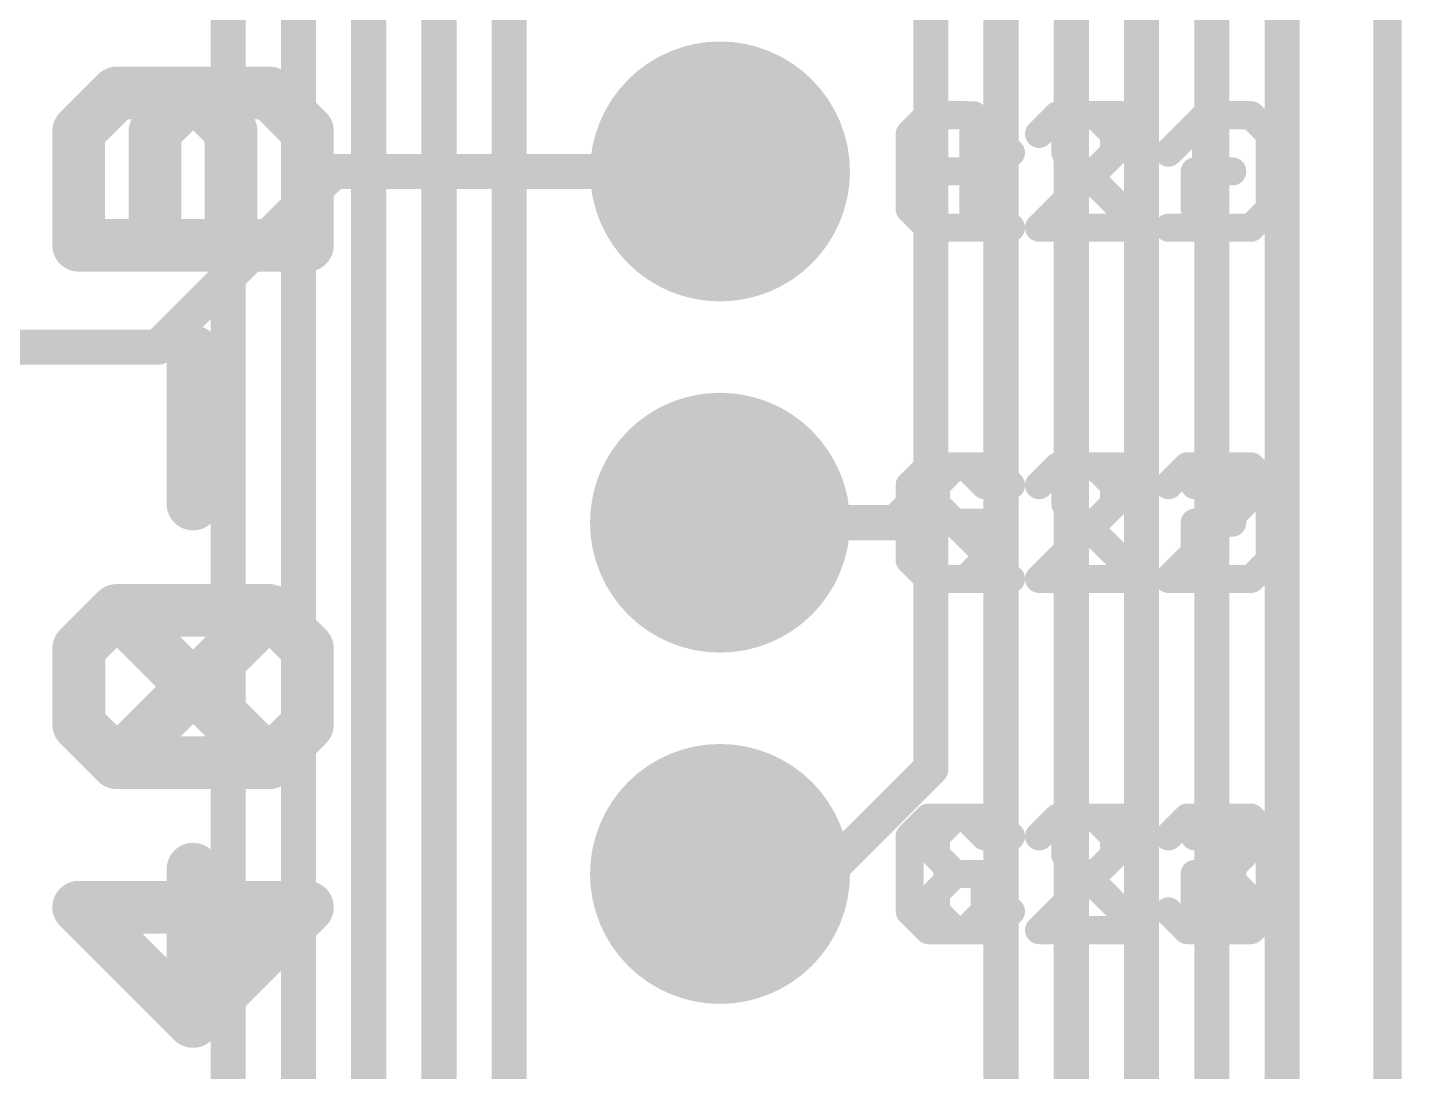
# Model space of a CAD drawing. Extents: x -1 to 106, y -18 to 72.
# Drawn here: x 39.44 to 49.38, y 28.04 to 35.59 of the extents above; entities that cross this region are included whole.
import ezdxf

# ---------------------------------------------------------------- set-up
doc = ezdxf.new("R2010")
doc.units = 0
for name, color, linetype in [('1', 12, 'CONTINUOUS'), ('16', 132, 'CONTINUOUS'), ('17', 110, 'CONTINUOUS'), ('20', 53, 'CONTINUOUS'), ('21', 41, 'CONTINUOUS'), ('22', 40, 'CONTINUOUS')]:
    doc.layers.add(name, color=color, linetype=linetype)

# ---------------------------------------------------------------- blocks, each defined once
blk = doc.blocks.new('ROUNDP')
at = {"const_width": 0.5}
blk.add_lwpolyline([(0, -0.25, 1), (0, 0.25, 1), (0, -0.25)], format="xyb", dxfattribs=at)

msp = doc.modelspace()

# ---------------------------------------------------------------- linework, layer by layer
at = {"layer": '1'}
for points, const_width in [([(46.482, 27.178), (46.482, 45.212)], 0.254), ([(49.276, 43.434), (49.276, 1.27)], 0.2032), ([(45.974, 32.258), (45.974, 42.672)], 0.254), ([(41.656, 34.544), (40.386, 33.274)], 0.254), ([(44.45, 34.544), (41.656, 34.544)], 0.254), ([(40.386, 33.274), (35.306, 33.274)], 0.254), ([(45.72, 32.004), (45.974, 32.258)], 0.254), ([(44.45, 32.004), (45.72, 32.004)], 0.254)]:
    msp.add_lwpolyline(points, dxfattribs=dict(at, const_width=const_width))
at = {"layer": '1', "const_width": 0.127}
for points in [[(41.656, 34.6075, 1), (41.656, 34.4805)], [(41.7009, 34.4991, 1), (41.6111, 34.5889)], [(44.45, 34.4805, 1), (44.45, 34.6075)], [(40.3411, 33.3189, 1), (40.4309, 33.2291)], [(40.386, 33.2105, 1), (40.386, 33.3375)], [(45.9105, 32.258, 1), (46.0375, 32.258)], [(46.0189, 32.2131, 1), (45.9291, 32.3029)], [(44.45, 32.0675, 1), (44.45, 31.9405)], [(45.6751, 32.0489, 1), (45.7649, 31.9591)], [(45.72, 31.9405, 1), (45.72, 32.0675)]]:
    msp.add_lwpolyline(points, format="xyb", dxfattribs=at)
at = {"layer": '16'}
for points, const_width in [([(42.926, 9.906), (42.926, 49.022)], 0.254), ([(42.418, 20.066), (42.418, 48.006)], 0.254), ([(41.91, 22.225), (41.91, 44.958)], 0.254), ([(41.402, 23.114), (41.402, 44.704)], 0.254), ([(46.99, 20.066), (46.99, 44.704)], 0.254), ([(40.894, 25.908), (40.894, 44.45)], 0.254), ([(47.498, 17.526), (47.498, 44.45)], 0.254), ([(48.006, 14.986), (48.006, 44.196)], 0.254), ([(48.514, 9.398), (48.514, 43.942)], 0.254), ([(49.276, 1.27), (49.276, 43.434)], 0.2032), ([(46.482, 26.162), (46.482, 41.91)], 0.254), ([(45.974, 30.226), (45.974, 41.656)], 0.254), ([(45.212, 29.464), (45.974, 30.226)], 0.254), ([(44.45, 29.464), (45.212, 29.464)], 0.254)]:
    msp.add_lwpolyline(points, dxfattribs=dict(at, const_width=const_width))
at = {"layer": '16', "const_width": 0.127}
for points in [[(46.0189, 30.1811, 1), (45.9291, 30.2709)], [(45.9105, 30.226, 1), (46.0375, 30.226)], [(44.45, 29.5275, 1), (44.45, 29.4005)], [(45.1671, 29.5089, 1), (45.2569, 29.4191)], [(45.212, 29.4005, 1), (45.212, 29.5275)]]:
    msp.add_lwpolyline(points, format="xyb", dxfattribs=at)
at = {"layer": '20', "const_width": 0.2032}
msp.add_lwpolyline([(49.276, 1.27), (49.276, 43.434)], dxfattribs=at)
at = {"layer": '21'}
for points, const_width in [([(39.8131, 34.8364), (40.0885, 35.1118)], 0.381), ([(40.0885, 35.1118), (40.6393, 35.1118)], 0.381), ([(40.6393, 35.1118), (40.9147, 34.8364)], 0.381), ([(39.8131, 34.0102), (39.8131, 34.8364)], 0.381), ([(40.9147, 34.8364), (40.9147, 34.0102)], 0.381), ([(45.9572, 34.9511), (45.8216, 34.8155)], 0.2032), ([(46.2283, 34.9511), (45.9572, 34.9511)], 0.2032), ([(46.3639, 34.8155), (46.2283, 34.9511)], 0.2032), ([(46.8927, 34.9511), (46.7571, 34.8155)], 0.2032), ([(47.1639, 34.9511), (46.8927, 34.9511)], 0.2032), ([(47.2994, 34.8155), (47.1639, 34.9511)], 0.2032), ([(47.6926, 34.6799), (47.9638, 34.9511)], 0.2032), ([(47.9638, 34.9511), (47.9638, 34.1376)], 0.2032), ([(45.8216, 34.8155), (45.8216, 34.2732)], 0.2032), ([(47.2994, 34.6799), (47.2994, 34.8155)], 0.2032), ([(46.7571, 34.1376), (47.2994, 34.6799)], 0.2032), ([(46.3639, 34.5443), (46.0928, 34.5443)], 0.2032), ([(46.3639, 34.2732), (46.3639, 34.5443)], 0.2032), ([(45.8216, 34.2732), (45.9572, 34.1376)], 0.2032), ([(46.2283, 34.1376), (46.3639, 34.2732)], 0.2032), ([(41.4655, 34.0102), (39.8131, 34.0102)], 0.381), ([(45.9572, 34.1376), (46.2283, 34.1376)], 0.2032), ([(47.2994, 34.1376), (46.7571, 34.1376)], 0.2032), ([(47.6926, 34.1376), (48.235, 34.1376)], 0.2032), ([(40.6393, 32.1391), (40.6393, 33.2407)], 0.381), ([(45.9572, 32.4111), (45.8216, 32.2755)], 0.2032), ([(46.2283, 32.4111), (45.9572, 32.4111)], 0.2032), ([(46.3639, 32.2755), (46.2283, 32.4111)], 0.2032), ([(46.8927, 32.4111), (46.7571, 32.2755)], 0.2032), ([(47.1639, 32.4111), (46.8927, 32.4111)], 0.2032), ([(47.2994, 32.2755), (47.1639, 32.4111)], 0.2032), ([(47.8282, 32.4111), (47.6926, 32.2755)], 0.2032), ([(48.0994, 32.4111), (47.8282, 32.4111)], 0.2032), ([(48.235, 32.2755), (48.0994, 32.4111)], 0.2032), ([(45.8216, 32.2755), (45.8216, 31.7332)], 0.2032), ([(47.2994, 32.1399), (47.2994, 32.2755)], 0.2032), ([(48.235, 32.1399), (48.235, 32.2755)], 0.2032), ([(46.7571, 31.5976), (47.2994, 32.1399)], 0.2032), ([(47.6926, 31.5976), (48.235, 32.1399)], 0.2032), ([(46.3639, 32.0043), (46.0928, 32.0043)], 0.2032), ([(46.3639, 31.7332), (46.3639, 32.0043)], 0.2032), ([(45.8216, 31.7332), (45.9572, 31.5976)], 0.2032), ([(46.2283, 31.5976), (46.3639, 31.7332)], 0.2032), ([(45.9572, 31.5976), (46.2283, 31.5976)], 0.2032), ([(47.2994, 31.5976), (46.7571, 31.5976)], 0.2032), ([(48.235, 31.5976), (47.6926, 31.5976)], 0.2032), ([(39.8131, 31.0943), (40.0885, 31.3697)], 0.381), ([(40.0885, 31.3697), (41.1901, 31.3697)], 0.381), ([(41.1901, 30.2681), (40.0885, 31.3697)], 0.381), ([(41.1901, 31.3697), (41.4655, 31.0943)], 0.381), ([(39.8131, 30.5435), (39.8131, 31.0943)], 0.381), ([(41.4655, 31.0943), (41.4655, 30.5435)], 0.381), ([(40.0885, 30.2681), (39.8131, 30.5435)], 0.381), ([(41.4655, 30.5435), (41.1901, 30.2681)], 0.381), ([(41.1901, 30.2681), (40.0885, 30.2681)], 0.381), ([(45.9572, 29.8711), (45.8216, 29.7355)], 0.2032), ([(46.2283, 29.8711), (45.9572, 29.8711)], 0.2032), ([(46.3639, 29.7355), (46.2283, 29.8711)], 0.2032), ([(46.8927, 29.8711), (46.7571, 29.7355)], 0.2032), ([(47.1639, 29.8711), (46.8927, 29.8711)], 0.2032), ([(47.2994, 29.7355), (47.1639, 29.8711)], 0.2032), ([(47.6926, 29.7355), (47.8282, 29.8711)], 0.2032), ([(47.8282, 29.8711), (48.0994, 29.8711)], 0.2032), ([(48.0994, 29.8711), (48.235, 29.7355)], 0.2032), ([(45.8216, 29.7355), (45.8216, 29.1932)], 0.2032), ([(47.2994, 29.5999), (47.2994, 29.7355)], 0.2032), ([(48.235, 29.7355), (48.235, 29.5999)], 0.2032), ([(40.6393, 28.397), (40.6393, 29.4987)], 0.381), ([(46.7571, 29.0576), (47.2994, 29.5999)], 0.2032), ([(48.235, 29.5999), (48.0994, 29.4643)], 0.2032), ([(46.3639, 29.4643), (46.0928, 29.4643)], 0.2032), ([(46.3639, 29.1932), (46.3639, 29.4643)], 0.2032), ([(48.0994, 29.4643), (47.9638, 29.4643)], 0.2032), ([(48.0994, 29.4643), (48.235, 29.3288)], 0.2032), ([(41.4655, 29.2233), (39.8131, 29.2233)], 0.381), ([(39.8131, 29.2233), (40.6393, 28.397)], 0.381), ([(48.235, 29.3288), (48.235, 29.1932)], 0.2032), ([(45.8216, 29.1932), (45.9572, 29.0576)], 0.2032), ([(46.2283, 29.0576), (46.3639, 29.1932)], 0.2032), ([(47.8282, 29.0576), (47.6926, 29.1932)], 0.2032), ([(48.235, 29.1932), (48.0994, 29.0576)], 0.2032), ([(45.9572, 29.0576), (46.2283, 29.0576)], 0.2032), ([(47.2994, 29.0576), (46.7571, 29.0576)], 0.2032), ([(48.0994, 29.0576), (47.8282, 29.0576)], 0.2032)]:
    msp.add_lwpolyline(points, dxfattribs=dict(at, const_width=const_width))
for points, const_width in [([(40.0885, 35.207, 1), (40.0885, 35.0165)], 0.1905), ([(40.1558, 35.0444, 1), (40.0211, 35.1791)], 0.1905), ([(40.7066, 35.1791, 1), (40.5719, 35.0444)], 0.1905), ([(40.6393, 35.0165, 1), (40.6393, 35.207)], 0.1905), ([(39.9083, 34.8364, 1), (39.7178, 34.8364)], 0.1905), ([(39.7457, 34.9037, 1), (39.8804, 34.769)], 0.1905), ([(41.0099, 34.8364, 1), (40.8194, 34.8364)], 0.1905), ([(40.8473, 34.769, 1), (40.982, 34.9037)], 0.1905), ([(45.9572, 35.0019, 1), (45.9572, 34.9003)], 0.1016), ([(45.9931, 34.9152, 1), (45.9213, 34.987)], 0.1016), ([(46.2643, 34.987, 1), (46.1924, 34.9152)], 0.1016), ([(46.2283, 34.9003, 1), (46.2283, 35.0019)], 0.1016), ([(46.8927, 35.0019, 1), (46.8927, 34.9003)], 0.1016), ([(46.9286, 34.9152, 1), (46.8568, 34.987)], 0.1016), ([(47.1998, 34.987, 1), (47.1279, 34.9152)], 0.1016), ([(47.1639, 34.9003, 1), (47.1639, 35.0019)], 0.1016), ([(48.0146, 34.9511, 1), (47.913, 34.9511)], 0.1016), ([(47.9997, 34.9152, 1), (47.9279, 34.987)], 0.1016), ([(45.8724, 34.8155, 1), (45.7708, 34.8155)], 0.1016), ([(45.7857, 34.8514, 1), (45.8575, 34.7796)], 0.1016), ([(46.328, 34.7796, 1), (46.3998, 34.8514)], 0.1016), ([(46.7212, 34.8514, 1), (46.793, 34.7796)], 0.1016), ([(47.3502, 34.8155, 1), (47.2486, 34.8155)], 0.1016), ([(47.2635, 34.7796, 1), (47.3354, 34.8514)], 0.1016), ([(47.3354, 34.644, 1), (47.2635, 34.7158)], 0.1016), ([(47.2486, 34.6799, 1), (47.3502, 34.6799)], 0.1016), ([(47.6567, 34.7158, 1), (47.7286, 34.644)], 0.1016), ([(46.0928, 34.5951, 1), (46.0928, 34.4935)], 0.1016), ([(46.4147, 34.5443, 1), (46.3131, 34.5443)], 0.1016), ([(46.3639, 34.4935, 1), (46.3639, 34.5951)], 0.1016), ([(45.8575, 34.3091, 1), (45.7857, 34.2373)], 0.1016), ([(46.3998, 34.2373, 1), (46.328, 34.3091)], 0.1016), ([(45.7708, 34.2732, 1), (45.8724, 34.2732)], 0.1016), ([(46.3131, 34.2732, 1), (46.4147, 34.2732)], 0.1016), ([(39.8131, 34.1054, 1), (39.8131, 33.9149)], 0.1905), ([(41.4655, 33.9149, 1), (41.4655, 34.1054)], 0.1905), ([(45.9572, 34.1884, 1), (45.9572, 34.0868)], 0.1016), ([(45.9213, 34.1017, 1), (45.9931, 34.1735)], 0.1016), ([(46.1924, 34.1735, 1), (46.2643, 34.1017)], 0.1016), ([(46.2283, 34.0868, 1), (46.2283, 34.1884)], 0.1016), ([(46.7571, 34.1884, 1), (46.7571, 34.0868)], 0.1016), ([(46.7212, 34.1735, 1), (46.793, 34.1017)], 0.1016), ([(47.2994, 34.0868, 1), (47.2994, 34.1884)], 0.1016), ([(47.6926, 34.1884, 1), (47.6926, 34.0868)], 0.1016), ([(47.913, 34.1376, 1), (48.0146, 34.1376)], 0.1016), ([(48.235, 34.0868, 1), (48.235, 34.1884)], 0.1016), ([(39.7178, 34.0102, 1), (39.9083, 34.0102)], 0.1905), ([(40.8194, 34.0102, 1), (41.0099, 34.0102)], 0.1905), ([(40.7345, 33.2407, 1), (40.544, 33.2407)], 0.1905), ([(45.9572, 32.4619, 1), (45.9572, 32.3603)], 0.1016), ([(45.9931, 32.3752, 1), (45.9213, 32.447)], 0.1016), ([(46.2643, 32.447, 1), (46.1924, 32.3752)], 0.1016), ([(46.2283, 32.3603, 1), (46.2283, 32.4619)], 0.1016), ([(46.8927, 32.4619, 1), (46.8927, 32.3603)], 0.1016), ([(46.9286, 32.3752, 1), (46.8568, 32.447)], 0.1016), ([(47.1998, 32.447, 1), (47.1279, 32.3752)], 0.1016), ([(47.1639, 32.3603, 1), (47.1639, 32.4619)], 0.1016), ([(47.8282, 32.4619, 1), (47.8282, 32.3603)], 0.1016), ([(47.8641, 32.3752, 1), (47.7923, 32.447)], 0.1016), ([(48.1353, 32.447, 1), (48.0635, 32.3752)], 0.1016), ([(48.0994, 32.3603, 1), (48.0994, 32.4619)], 0.1016), ([(45.8724, 32.2755, 1), (45.7708, 32.2755)], 0.1016), ([(45.7857, 32.3114, 1), (45.8575, 32.2396)], 0.1016), ([(46.328, 32.2396, 1), (46.3998, 32.3114)], 0.1016), ([(46.7212, 32.3114, 1), (46.793, 32.2396)], 0.1016), ([(47.3502, 32.2755, 1), (47.2486, 32.2755)], 0.1016), ([(47.2635, 32.2396, 1), (47.3354, 32.3114)], 0.1016), ([(47.6567, 32.3114, 1), (47.7286, 32.2396)], 0.1016), ([(48.2858, 32.2755, 1), (48.1842, 32.2755)], 0.1016), ([(48.199, 32.2396, 1), (48.2709, 32.3114)], 0.1016), ([(40.544, 32.1391, 1), (40.7345, 32.1391)], 0.1905), ([(47.2486, 32.1399, 1), (47.3502, 32.1399)], 0.1016), ([(47.3354, 32.104, 1), (47.2635, 32.1758)], 0.1016), ([(48.1842, 32.1399, 1), (48.2858, 32.1399)], 0.1016), ([(48.2709, 32.104, 1), (48.199, 32.1758)], 0.1016), ([(46.0928, 32.0551, 1), (46.0928, 31.9535)], 0.1016), ([(46.4147, 32.0043, 1), (46.3131, 32.0043)], 0.1016), ([(46.3639, 31.9535, 1), (46.3639, 32.0551)], 0.1016), ([(45.8575, 31.7691, 1), (45.7857, 31.6973)], 0.1016), ([(46.3998, 31.6973, 1), (46.328, 31.7691)], 0.1016), ([(45.7708, 31.7332, 1), (45.8724, 31.7332)], 0.1016), ([(45.9572, 31.6484, 1), (45.9572, 31.5468)], 0.1016), ([(46.2283, 31.5468, 1), (46.2283, 31.6484)], 0.1016), ([(46.3131, 31.7332, 1), (46.4147, 31.7332)], 0.1016), ([(46.7571, 31.6484, 1), (46.7571, 31.5468)], 0.1016), ([(47.2994, 31.5468, 1), (47.2994, 31.6484)], 0.1016), ([(47.6926, 31.6484, 1), (47.6926, 31.5468)], 0.1016), ([(48.235, 31.5468, 1), (48.235, 31.6484)], 0.1016), ([(45.9213, 31.5617, 1), (45.9931, 31.6335)], 0.1016), ([(46.1924, 31.6335, 1), (46.2643, 31.5617)], 0.1016), ([(46.7212, 31.6335, 1), (46.793, 31.5617)], 0.1016), ([(47.6567, 31.6335, 1), (47.7286, 31.5617)], 0.1016), ([(40.0885, 31.4649, 1), (40.0885, 31.2744)], 0.1905), ([(40.1558, 31.437, 1), (40.0211, 31.3023)], 0.1905), ([(40.1558, 31.3023, 1), (40.0211, 31.437)], 0.1905), ([(41.2575, 31.437, 1), (41.1227, 31.3023)], 0.1905), ([(41.1901, 31.2744, 1), (41.1901, 31.4649)], 0.1905), ([(39.9083, 31.0943, 1), (39.7178, 31.0943)], 0.1905), ([(39.7457, 31.1616, 1), (39.8804, 31.0269)], 0.1905), ([(41.5607, 31.0943, 1), (41.3702, 31.0943)], 0.1905), ([(41.3981, 31.0269, 1), (41.5329, 31.1616)], 0.1905), ([(39.8804, 30.6108, 1), (39.7457, 30.4761)], 0.1905), ([(41.5329, 30.4761, 1), (41.3981, 30.6108)], 0.1905), ([(39.7178, 30.5435, 1), (39.9083, 30.5435)], 0.1905), ([(41.3702, 30.5435, 1), (41.5607, 30.5435)], 0.1905), ([(40.0885, 30.3633, 1), (40.0885, 30.1728)], 0.1905), ([(40.0211, 30.2007, 1), (40.1558, 30.3354)], 0.1905), ([(41.1227, 30.3354, 1), (41.2575, 30.2007)], 0.1905), ([(41.1227, 30.2007, 1), (41.2575, 30.3354)], 0.1905), ([(41.1901, 30.1728, 1), (41.1901, 30.3633)], 0.1905), ([(45.9572, 29.9219, 1), (45.9572, 29.8203)], 0.1016), ([(45.9931, 29.8352, 1), (45.9213, 29.907)], 0.1016), ([(46.2643, 29.907, 1), (46.1924, 29.8352)], 0.1016), ([(46.2283, 29.8203, 1), (46.2283, 29.9219)], 0.1016), ([(46.8927, 29.9219, 1), (46.8927, 29.8203)], 0.1016), ([(46.9286, 29.8352, 1), (46.8568, 29.907)], 0.1016), ([(47.1998, 29.907, 1), (47.1279, 29.8352)], 0.1016), ([(47.1639, 29.8203, 1), (47.1639, 29.9219)], 0.1016), ([(47.8282, 29.9219, 1), (47.8282, 29.8203)], 0.1016), ([(47.8641, 29.8352, 1), (47.7923, 29.907)], 0.1016), ([(48.1353, 29.907, 1), (48.0635, 29.8352)], 0.1016), ([(48.0994, 29.8203, 1), (48.0994, 29.9219)], 0.1016), ([(45.8724, 29.7355, 1), (45.7708, 29.7355)], 0.1016), ([(45.7857, 29.7714, 1), (45.8575, 29.6996)], 0.1016), ([(46.328, 29.6996, 1), (46.3998, 29.7714)], 0.1016), ([(46.7212, 29.7714, 1), (46.793, 29.6996)], 0.1016), ([(47.3502, 29.7355, 1), (47.2486, 29.7355)], 0.1016), ([(47.2635, 29.6996, 1), (47.3354, 29.7714)], 0.1016), ([(47.6567, 29.7714, 1), (47.7286, 29.6996)], 0.1016), ([(48.2858, 29.7355, 1), (48.1842, 29.7355)], 0.1016), ([(48.199, 29.6996, 1), (48.2709, 29.7714)], 0.1016), ([(40.7345, 29.4987, 1), (40.544, 29.4987)], 0.1905), ([(47.2486, 29.5999, 1), (47.3502, 29.5999)], 0.1016), ([(47.3354, 29.564, 1), (47.2635, 29.6358)], 0.1016), ([(48.1842, 29.5999, 1), (48.2858, 29.5999)], 0.1016), ([(48.2709, 29.564, 1), (48.199, 29.6358)], 0.1016), ([(46.0928, 29.5151, 1), (46.0928, 29.4135)], 0.1016), ([(46.4147, 29.4643, 1), (46.3131, 29.4643)], 0.1016), ([(46.3639, 29.4135, 1), (46.3639, 29.5151)], 0.1016), ([(47.9638, 29.5151, 1), (47.9638, 29.4135)], 0.1016), ([(48.1353, 29.5003, 1), (48.0635, 29.4284)], 0.1016), ([(48.0635, 29.5003, 1), (48.1353, 29.4284)], 0.1016), ([(48.0994, 29.4135, 1), (48.0994, 29.5151)], 0.1016), ([(39.8131, 29.3185, 1), (39.8131, 29.128)], 0.1905), ([(39.8804, 29.2906, 1), (39.7457, 29.1559)], 0.1905), ([(41.4655, 29.128, 1), (41.4655, 29.3185)], 0.1905), ([(48.2858, 29.3288, 1), (48.1842, 29.3288)], 0.1016), ([(48.199, 29.2928, 1), (48.2709, 29.3647)], 0.1016), ([(45.8575, 29.2291, 1), (45.7857, 29.1573)], 0.1016), ([(45.7708, 29.1932, 1), (45.8724, 29.1932)], 0.1016), ([(46.3131, 29.1932, 1), (46.4147, 29.1932)], 0.1016), ([(46.3998, 29.1573, 1), (46.328, 29.2291)], 0.1016), ([(47.7286, 29.2291, 1), (47.6567, 29.1573)], 0.1016), ([(48.1842, 29.1932, 1), (48.2858, 29.1932)], 0.1016), ([(48.2709, 29.1573, 1), (48.199, 29.2291)], 0.1016), ([(45.9572, 29.1084, 1), (45.9572, 29.0068)], 0.1016), ([(45.9213, 29.0217, 1), (45.9931, 29.0935)], 0.1016), ([(46.1924, 29.0935, 1), (46.2643, 29.0217)], 0.1016), ([(46.2283, 29.0068, 1), (46.2283, 29.1084)], 0.1016), ([(46.7571, 29.1084, 1), (46.7571, 29.0068)], 0.1016), ([(46.7212, 29.0935, 1), (46.793, 29.0217)], 0.1016), ([(47.2994, 29.0068, 1), (47.2994, 29.1084)], 0.1016), ([(47.8282, 29.1084, 1), (47.8282, 29.0068)], 0.1016), ([(47.7923, 29.0217, 1), (47.8641, 29.0935)], 0.1016), ([(48.0635, 29.0935, 1), (48.1353, 29.0217)], 0.1016), ([(48.0994, 29.0068, 1), (48.0994, 29.1084)], 0.1016), ([(40.5719, 28.3297, 1), (40.7066, 28.4644)], 0.1905), ([(40.544, 28.397, 1), (40.7345, 28.397)], 0.1905)]:
    msp.add_lwpolyline(points, format="xyb", dxfattribs=dict(at, const_width=const_width))
at = {"layer": '22'}
for points, const_width in [([(40.6407, 35.1118), (40.3653, 34.8364)], 0.381), ([(41.1915, 35.1118), (40.6407, 35.1118)], 0.381), ([(41.4669, 34.8364), (41.1915, 35.1118)], 0.381), ([(40.3653, 34.8364), (40.3653, 34.0102)], 0.381), ([(41.4669, 34.0102), (41.4669, 34.8364)], 0.381), ([(46.5539, 34.6799), (46.2828, 34.9511)], 0.2032), ([(46.2828, 34.9511), (46.2828, 34.1376)], 0.2032), ([(46.9471, 34.8155), (47.0827, 34.9511)], 0.2032), ([(47.0827, 34.9511), (47.3539, 34.9511)], 0.2032), ([(47.3539, 34.9511), (47.4894, 34.8155)], 0.2032), ([(47.8826, 34.8155), (48.0182, 34.9511)], 0.2032), ([(48.0182, 34.9511), (48.2894, 34.9511)], 0.2032), ([(48.2894, 34.9511), (48.425, 34.8155)], 0.2032), ([(46.9471, 34.6799), (46.9471, 34.8155)], 0.2032), ([(48.425, 34.8155), (48.425, 34.2732)], 0.2032), ([(47.4894, 34.1376), (46.9471, 34.6799)], 0.2032), ([(47.8826, 34.2732), (47.8826, 34.5443)], 0.2032), ([(47.8826, 34.5443), (48.1538, 34.5443)], 0.2032), ([(48.0182, 34.1376), (47.8826, 34.2732)], 0.2032), ([(48.425, 34.2732), (48.2894, 34.1376)], 0.2032), ([(39.8145, 34.0102), (41.4669, 34.0102)], 0.381), ([(46.5539, 34.1376), (46.0116, 34.1376)], 0.2032), ([(46.9471, 34.1376), (47.4894, 34.1376)], 0.2032), ([(48.2894, 34.1376), (48.0182, 34.1376)], 0.2032), ([(40.6407, 32.1391), (40.6407, 33.2407)], 0.381), ([(46.0116, 32.2755), (46.1472, 32.4111)], 0.2032), ([(46.1472, 32.4111), (46.4183, 32.4111)], 0.2032), ([(46.4183, 32.4111), (46.5539, 32.2755)], 0.2032), ([(46.9471, 32.2755), (47.0827, 32.4111)], 0.2032), ([(47.0827, 32.4111), (47.3539, 32.4111)], 0.2032), ([(47.3539, 32.4111), (47.4894, 32.2755)], 0.2032), ([(47.8826, 32.2755), (48.0182, 32.4111)], 0.2032), ([(48.0182, 32.4111), (48.2894, 32.4111)], 0.2032), ([(48.2894, 32.4111), (48.425, 32.2755)], 0.2032), ([(46.0116, 32.1399), (46.0116, 32.2755)], 0.2032), ([(46.9471, 32.1399), (46.9471, 32.2755)], 0.2032), ([(48.425, 32.2755), (48.425, 31.7332)], 0.2032), ([(46.5539, 31.5976), (46.0116, 32.1399)], 0.2032), ([(47.4894, 31.5976), (46.9471, 32.1399)], 0.2032), ([(47.8826, 31.7332), (47.8826, 32.0043)], 0.2032), ([(47.8826, 32.0043), (48.1538, 32.0043)], 0.2032), ([(48.0182, 31.5976), (47.8826, 31.7332)], 0.2032), ([(48.425, 31.7332), (48.2894, 31.5976)], 0.2032), ([(46.0116, 31.5976), (46.5539, 31.5976)], 0.2032), ([(46.9471, 31.5976), (47.4894, 31.5976)], 0.2032), ([(48.2894, 31.5976), (48.0182, 31.5976)], 0.2032), ([(40.0899, 31.3697), (39.8145, 31.0943)], 0.381), ([(41.1915, 31.3697), (40.0899, 31.3697)], 0.381), ([(40.0899, 30.2681), (41.1915, 31.3697)], 0.381), ([(41.4669, 31.0943), (41.1915, 31.3697)], 0.381), ([(39.8145, 31.0943), (39.8145, 30.5435)], 0.381), ([(41.4669, 30.5435), (41.4669, 31.0943)], 0.381), ([(39.8145, 30.5435), (40.0899, 30.2681)], 0.381), ([(41.1915, 30.2681), (41.4669, 30.5435)], 0.381), ([(40.0899, 30.2681), (41.1915, 30.2681)], 0.381), ([(46.1472, 29.8711), (46.0116, 29.7355)], 0.2032), ([(46.4183, 29.8711), (46.1472, 29.8711)], 0.2032), ([(46.5539, 29.7355), (46.4183, 29.8711)], 0.2032), ([(46.9471, 29.7355), (47.0827, 29.8711)], 0.2032), ([(47.0827, 29.8711), (47.3539, 29.8711)], 0.2032), ([(47.3539, 29.8711), (47.4894, 29.7355)], 0.2032), ([(47.8826, 29.7355), (48.0182, 29.8711)], 0.2032), ([(48.0182, 29.8711), (48.2894, 29.8711)], 0.2032), ([(48.2894, 29.8711), (48.425, 29.7355)], 0.2032), ([(46.0116, 29.7355), (46.0116, 29.5999)], 0.2032), ([(46.9471, 29.5999), (46.9471, 29.7355)], 0.2032), ([(48.425, 29.7355), (48.425, 29.1932)], 0.2032), ([(40.6407, 28.397), (40.6407, 29.4987)], 0.381), ([(46.0116, 29.5999), (46.1472, 29.4643)], 0.2032), ([(47.4894, 29.0576), (46.9471, 29.5999)], 0.2032), ([(46.1472, 29.4643), (46.0116, 29.3288)], 0.2032), ([(46.1472, 29.4643), (46.2828, 29.4643)], 0.2032), ([(47.8826, 29.1932), (47.8826, 29.4643)], 0.2032), ([(47.8826, 29.4643), (48.1538, 29.4643)], 0.2032), ([(39.8145, 29.2233), (41.4669, 29.2233)], 0.381), ([(41.4669, 29.2233), (40.6407, 28.397)], 0.381), ([(46.0116, 29.3288), (46.0116, 29.1932)], 0.2032), ([(46.0116, 29.1932), (46.1472, 29.0576)], 0.2032), ([(46.4183, 29.0576), (46.5539, 29.1932)], 0.2032), ([(48.0182, 29.0576), (47.8826, 29.1932)], 0.2032), ([(48.425, 29.1932), (48.2894, 29.0576)], 0.2032), ([(46.1472, 29.0576), (46.4183, 29.0576)], 0.2032), ([(46.9471, 29.0576), (47.4894, 29.0576)], 0.2032), ([(48.2894, 29.0576), (48.0182, 29.0576)], 0.2032)]:
    msp.add_lwpolyline(points, dxfattribs=dict(at, const_width=const_width))
for points, const_width in [([(40.6407, 35.207, 1), (40.6407, 35.0165)], 0.1905), ([(40.7081, 35.0444, 1), (40.5734, 35.1791)], 0.1905), ([(41.2589, 35.1791, 1), (41.1242, 35.0444)], 0.1905), ([(41.1915, 35.0165, 1), (41.1915, 35.207)], 0.1905), ([(40.4606, 34.8364, 1), (40.2701, 34.8364)], 0.1905), ([(40.298, 34.9037, 1), (40.4327, 34.769)], 0.1905), ([(41.5622, 34.8364, 1), (41.3717, 34.8364)], 0.1905), ([(41.3996, 34.769, 1), (41.5343, 34.9037)], 0.1905), ([(46.3187, 34.987, 1), (46.2468, 34.9152)], 0.1016), ([(46.3336, 34.9511, 1), (46.232, 34.9511)], 0.1016), ([(47.0827, 35.0019, 1), (47.0827, 34.9003)], 0.1016), ([(47.1186, 34.9152, 1), (47.0468, 34.987)], 0.1016), ([(47.3898, 34.987, 1), (47.3179, 34.9152)], 0.1016), ([(47.3539, 34.9003, 1), (47.3539, 35.0019)], 0.1016), ([(48.0182, 35.0019, 1), (48.0182, 34.9003)], 0.1016), ([(48.0541, 34.9152, 1), (47.9823, 34.987)], 0.1016), ([(48.3253, 34.987, 1), (48.2535, 34.9152)], 0.1016), ([(48.2894, 34.9003, 1), (48.2894, 35.0019)], 0.1016), ([(46.9979, 34.8155, 1), (46.8963, 34.8155)], 0.1016), ([(46.9112, 34.8514, 1), (46.983, 34.7796)], 0.1016), ([(47.4535, 34.7796, 1), (47.5254, 34.8514)], 0.1016), ([(47.8467, 34.8514, 1), (47.9185, 34.7796)], 0.1016), ([(48.4758, 34.8155, 1), (48.3742, 34.8155)], 0.1016), ([(48.389, 34.7796, 1), (48.4609, 34.8514)], 0.1016), ([(46.983, 34.7158, 1), (46.9112, 34.644)], 0.1016), ([(46.518, 34.644, 1), (46.5898, 34.7158)], 0.1016), ([(46.8963, 34.6799, 1), (46.9979, 34.6799)], 0.1016), ([(47.9334, 34.5443, 1), (47.8318, 34.5443)], 0.1016), ([(47.8826, 34.5951, 1), (47.8826, 34.4935)], 0.1016), ([(48.1538, 34.4935, 1), (48.1538, 34.5951)], 0.1016), ([(47.9185, 34.3091, 1), (47.8467, 34.2373)], 0.1016), ([(48.4609, 34.2373, 1), (48.389, 34.3091)], 0.1016), ([(47.8318, 34.2732, 1), (47.9334, 34.2732)], 0.1016), ([(48.3742, 34.2732, 1), (48.4758, 34.2732)], 0.1016), ([(39.8145, 34.1054, 1), (39.8145, 33.9149)], 0.1905), ([(41.4669, 33.9149, 1), (41.4669, 34.1054)], 0.1905), ([(46.0116, 34.1884, 1), (46.0116, 34.0868)], 0.1016), ([(46.232, 34.1376, 1), (46.3336, 34.1376)], 0.1016), ([(46.5539, 34.0868, 1), (46.5539, 34.1884)], 0.1016), ([(46.9471, 34.1884, 1), (46.9471, 34.0868)], 0.1016), ([(47.4535, 34.1017, 1), (47.5254, 34.1735)], 0.1016), ([(47.4894, 34.0868, 1), (47.4894, 34.1884)], 0.1016), ([(48.0182, 34.1884, 1), (48.0182, 34.0868)], 0.1016), ([(47.9823, 34.1017, 1), (48.0541, 34.1735)], 0.1016), ([(48.2535, 34.1735, 1), (48.3253, 34.1017)], 0.1016), ([(48.2894, 34.0868, 1), (48.2894, 34.1884)], 0.1016), ([(40.2701, 34.0102, 1), (40.4606, 34.0102)], 0.1905), ([(41.3717, 34.0102, 1), (41.5622, 34.0102)], 0.1905), ([(40.736, 33.2407, 1), (40.5455, 33.2407)], 0.1905), ([(46.1472, 32.4619, 1), (46.1472, 32.3603)], 0.1016), ([(46.1831, 32.3752, 1), (46.1113, 32.447)], 0.1016), ([(46.4543, 32.447, 1), (46.3824, 32.3752)], 0.1016), ([(46.4183, 32.3603, 1), (46.4183, 32.4619)], 0.1016), ([(47.0827, 32.4619, 1), (47.0827, 32.3603)], 0.1016), ([(47.1186, 32.3752, 1), (47.0468, 32.447)], 0.1016), ([(47.3898, 32.447, 1), (47.3179, 32.3752)], 0.1016), ([(47.3539, 32.3603, 1), (47.3539, 32.4619)], 0.1016), ([(48.0182, 32.4619, 1), (48.0182, 32.3603)], 0.1016), ([(48.0541, 32.3752, 1), (47.9823, 32.447)], 0.1016), ([(48.3253, 32.447, 1), (48.2535, 32.3752)], 0.1016), ([(48.2894, 32.3603, 1), (48.2894, 32.4619)], 0.1016), ([(46.0624, 32.2755, 1), (45.9608, 32.2755)], 0.1016), ([(45.9757, 32.3114, 1), (46.0475, 32.2396)], 0.1016), ([(46.518, 32.2396, 1), (46.5898, 32.3114)], 0.1016), ([(46.9979, 32.2755, 1), (46.8963, 32.2755)], 0.1016), ([(46.9112, 32.3114, 1), (46.983, 32.2396)], 0.1016), ([(47.4535, 32.2396, 1), (47.5254, 32.3114)], 0.1016), ([(47.8467, 32.3114, 1), (47.9185, 32.2396)], 0.1016), ([(48.4758, 32.2755, 1), (48.3742, 32.2755)], 0.1016), ([(48.389, 32.2396, 1), (48.4609, 32.3114)], 0.1016), ([(40.5455, 32.1391, 1), (40.736, 32.1391)], 0.1905), ([(46.0475, 32.1758, 1), (45.9757, 32.104)], 0.1016), ([(45.9608, 32.1399, 1), (46.0624, 32.1399)], 0.1016), ([(46.983, 32.1758, 1), (46.9112, 32.104)], 0.1016), ([(46.8963, 32.1399, 1), (46.9979, 32.1399)], 0.1016), ([(47.9334, 32.0043, 1), (47.8318, 32.0043)], 0.1016), ([(47.8826, 32.0551, 1), (47.8826, 31.9535)], 0.1016), ([(48.1538, 31.9535, 1), (48.1538, 32.0551)], 0.1016), ([(47.9185, 31.7691, 1), (47.8467, 31.6973)], 0.1016), ([(48.4609, 31.6973, 1), (48.389, 31.7691)], 0.1016), ([(46.0116, 31.6484, 1), (46.0116, 31.5468)], 0.1016), ([(46.5539, 31.5468, 1), (46.5539, 31.6484)], 0.1016), ([(46.9471, 31.6484, 1), (46.9471, 31.5468)], 0.1016), ([(47.4894, 31.5468, 1), (47.4894, 31.6484)], 0.1016), ([(47.8318, 31.7332, 1), (47.9334, 31.7332)], 0.1016), ([(48.0182, 31.6484, 1), (48.0182, 31.5468)], 0.1016), ([(48.2894, 31.5468, 1), (48.2894, 31.6484)], 0.1016), ([(48.3742, 31.7332, 1), (48.4758, 31.7332)], 0.1016), ([(46.518, 31.5617, 1), (46.5898, 31.6335)], 0.1016), ([(47.4535, 31.5617, 1), (47.5254, 31.6335)], 0.1016), ([(47.9823, 31.5617, 1), (48.0541, 31.6335)], 0.1016), ([(48.2535, 31.6335, 1), (48.3253, 31.5617)], 0.1016), ([(40.0899, 31.4649, 1), (40.0899, 31.2744)], 0.1905), ([(40.1573, 31.3023, 1), (40.0225, 31.437)], 0.1905), ([(41.2589, 31.437, 1), (41.1242, 31.3023)], 0.1905), ([(41.2589, 31.3023, 1), (41.1242, 31.437)], 0.1905), ([(41.1915, 31.2744, 1), (41.1915, 31.4649)], 0.1905), ([(39.9098, 31.0943, 1), (39.7193, 31.0943)], 0.1905), ([(39.7471, 31.1616, 1), (39.8819, 31.0269)], 0.1905), ([(41.5622, 31.0943, 1), (41.3717, 31.0943)], 0.1905), ([(41.3996, 31.0269, 1), (41.5343, 31.1616)], 0.1905), ([(39.8819, 30.6108, 1), (39.7471, 30.4761)], 0.1905), ([(41.5343, 30.4761, 1), (41.3996, 30.6108)], 0.1905), ([(39.7193, 30.5435, 1), (39.9098, 30.5435)], 0.1905), ([(41.3717, 30.5435, 1), (41.5622, 30.5435)], 0.1905), ([(40.0899, 30.3633, 1), (40.0899, 30.1728)], 0.1905), ([(40.0225, 30.3354, 1), (40.1573, 30.2007)], 0.1905), ([(40.0225, 30.2007, 1), (40.1573, 30.3354)], 0.1905), ([(41.1242, 30.3354, 1), (41.2589, 30.2007)], 0.1905), ([(41.1915, 30.1728, 1), (41.1915, 30.3633)], 0.1905), ([(46.1472, 29.9219, 1), (46.1472, 29.8203)], 0.1016), ([(46.1831, 29.8352, 1), (46.1113, 29.907)], 0.1016), ([(46.4543, 29.907, 1), (46.3824, 29.8352)], 0.1016), ([(46.4183, 29.8203, 1), (46.4183, 29.9219)], 0.1016), ([(47.0827, 29.9219, 1), (47.0827, 29.8203)], 0.1016), ([(47.1186, 29.8352, 1), (47.0468, 29.907)], 0.1016), ([(47.3898, 29.907, 1), (47.3179, 29.8352)], 0.1016), ([(47.3539, 29.8203, 1), (47.3539, 29.9219)], 0.1016), ([(48.0182, 29.9219, 1), (48.0182, 29.8203)], 0.1016), ([(48.0541, 29.8352, 1), (47.9823, 29.907)], 0.1016), ([(48.3253, 29.907, 1), (48.2535, 29.8352)], 0.1016), ([(48.2894, 29.8203, 1), (48.2894, 29.9219)], 0.1016), ([(46.0624, 29.7355, 1), (45.9608, 29.7355)], 0.1016), ([(45.9757, 29.7714, 1), (46.0475, 29.6996)], 0.1016), ([(46.518, 29.6996, 1), (46.5898, 29.7714)], 0.1016), ([(46.9979, 29.7355, 1), (46.8963, 29.7355)], 0.1016), ([(46.9112, 29.7714, 1), (46.983, 29.6996)], 0.1016), ([(47.4535, 29.6996, 1), (47.5254, 29.7714)], 0.1016), ([(47.8467, 29.7714, 1), (47.9185, 29.6996)], 0.1016), ([(48.4758, 29.7355, 1), (48.3742, 29.7355)], 0.1016), ([(48.389, 29.6996, 1), (48.4609, 29.7714)], 0.1016), ([(40.736, 29.4987, 1), (40.5455, 29.4987)], 0.1905), ([(46.0475, 29.6358, 1), (45.9757, 29.564)], 0.1016), ([(45.9608, 29.5999, 1), (46.0624, 29.5999)], 0.1016), ([(46.983, 29.6358, 1), (46.9112, 29.564)], 0.1016), ([(46.8963, 29.5999, 1), (46.9979, 29.5999)], 0.1016), ([(46.1472, 29.5151, 1), (46.1472, 29.4135)], 0.1016), ([(46.1831, 29.4284, 1), (46.1113, 29.5003)], 0.1016), ([(46.1113, 29.4284, 1), (46.1831, 29.5003)], 0.1016), ([(46.2828, 29.4135, 1), (46.2828, 29.5151)], 0.1016), ([(47.9334, 29.4643, 1), (47.8318, 29.4643)], 0.1016), ([(47.8826, 29.5151, 1), (47.8826, 29.4135)], 0.1016), ([(48.1538, 29.4135, 1), (48.1538, 29.5151)], 0.1016), ([(39.8145, 29.3185, 1), (39.8145, 29.128)], 0.1905), ([(41.5343, 29.1559, 1), (41.3996, 29.2906)], 0.1905), ([(41.4669, 29.128, 1), (41.4669, 29.3185)], 0.1905), ([(46.0624, 29.3288, 1), (45.9608, 29.3288)], 0.1016), ([(45.9757, 29.3647, 1), (46.0475, 29.2928)], 0.1016), ([(46.0475, 29.2291, 1), (45.9757, 29.1573)], 0.1016), ([(45.9608, 29.1932, 1), (46.0624, 29.1932)], 0.1016), ([(46.5898, 29.1573, 1), (46.518, 29.2291)], 0.1016), ([(47.9185, 29.2291, 1), (47.8467, 29.1573)], 0.1016), ([(47.8318, 29.1932, 1), (47.9334, 29.1932)], 0.1016), ([(48.3742, 29.1932, 1), (48.4758, 29.1932)], 0.1016), ([(48.4609, 29.1573, 1), (48.389, 29.2291)], 0.1016), ([(46.1472, 29.1084, 1), (46.1472, 29.0068)], 0.1016), ([(46.1113, 29.0217, 1), (46.1831, 29.0935)], 0.1016), ([(46.3824, 29.0935, 1), (46.4543, 29.0217)], 0.1016), ([(46.4183, 29.0068, 1), (46.4183, 29.1084)], 0.1016), ([(46.9471, 29.1084, 1), (46.9471, 29.0068)], 0.1016), ([(47.4535, 29.0217, 1), (47.5254, 29.0935)], 0.1016), ([(47.4894, 29.0068, 1), (47.4894, 29.1084)], 0.1016), ([(48.0182, 29.1084, 1), (48.0182, 29.0068)], 0.1016), ([(47.9823, 29.0217, 1), (48.0541, 29.0935)], 0.1016), ([(48.2535, 29.0935, 1), (48.3253, 29.0217)], 0.1016), ([(48.2894, 29.0068, 1), (48.2894, 29.1084)], 0.1016), ([(40.5734, 28.4644, 1), (40.7081, 28.3297)], 0.1905), ([(40.5455, 28.397, 1), (40.736, 28.397)], 0.1905)]:
    msp.add_lwpolyline(points, format="xyb", dxfattribs=dict(at, const_width=const_width))

# ---------------------------------------------------------------- block references
at = {"layer": '17', "xscale": 1.8796, "yscale": 1.8796}
for p in [(44.45, 34.544), (44.45, 34.544), (44.45, 32.004), (44.45, 32.004), (44.45, 29.464), (44.45, 29.464)]:
    msp.add_blockref('ROUNDP', p, dxfattribs=at)

doc.saveas('drawing.dxf')
